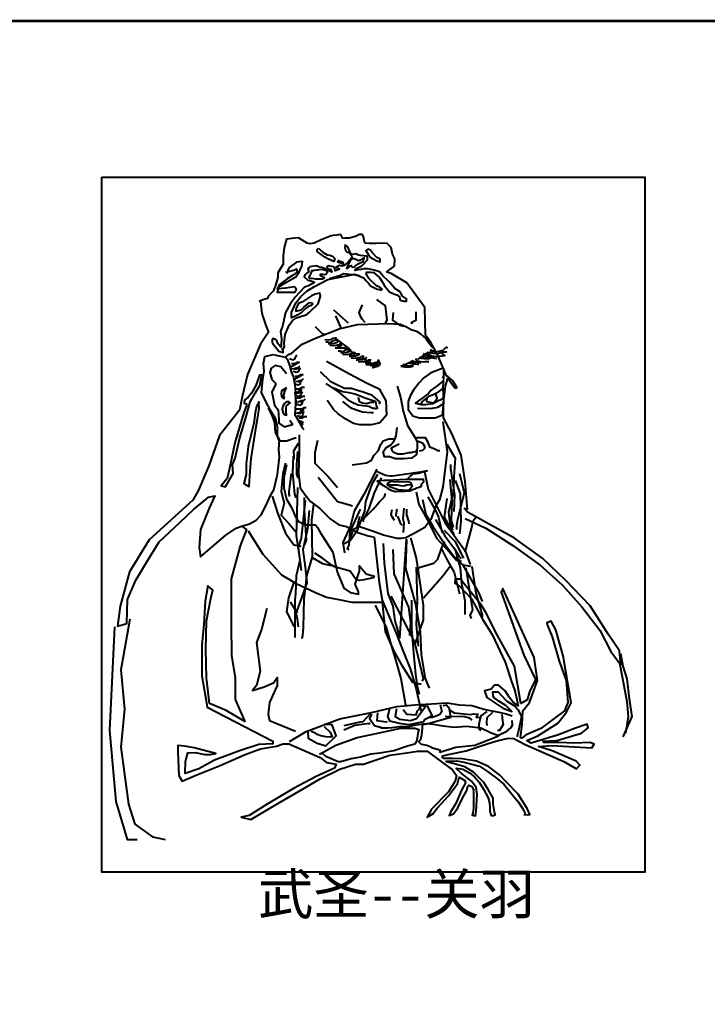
# Model space of a CAD drawing. Header units: millimetres. Extents: x 8114 to 28843, y -5961 to 7687.
# Drawn here: x 20383 to 24613, y 1615 to 7687 of the extents above; entities that cross this region are included whole.
import ezdxf

# ---------------------------------------------------------------- set-up
doc = ezdxf.new("R2010")
doc.units = ezdxf.units.MM
doc.layers.add('PUB_TEXT', color=7, linetype='Continuous', lineweight=0)
doc.layers.add('y', color=3, linetype='Continuous')
doc.layers.add('图层1', color=1, linetype='Continuous')
doc.styles.add('样式 2', font='SimSun.ttf')

msp = doc.modelspace()

# ---------------------------------------------------------------- linework, layer by layer
at = {"color": 3}
msp.add_lwpolyline([(20888.8, 6717.9), (24228.2, 6717.9), (24228.2, 2440), (20888.8, 2440)], close=True, dxfattribs=at)
at = {"layer": 'PUB_TEXT', "const_width": 16.1}
msp.add_lwpolyline([(28835, -5952.5), (8121.7, -5952.5), (8121.7, 7678.8), (28835, 7678.8)], close=True, dxfattribs=at)
at = {"layer": '图层1', "color": 3}
for p, q in [((22025.2, 6337.1), (22008.9, 6285.3)), ((22058, 6339.8), (22025.2, 6337.1)), ((22098.9, 6345.3), (22058, 6339.8)), ((22150.7, 6312.6), (22098.9, 6345.3)), ((22238, 6331.6), (22194.3, 6312.6)), ((22257.1, 6339.8), (22238, 6331.6)), ((22298, 6356.2), (22257.1, 6339.8)), ((22311.6, 6358.9), (22298, 6356.2)), ((22333.5, 6361.6), (22311.6, 6358.9)), ((22358, 6364.3), (22333.5, 6361.6)), ((22371.6, 6339.8), (22358, 6364.3)), ((22382.6, 6342.5), (22371.6, 6339.8)), ((22409.8, 6342.5), (22382.6, 6342.5)), ((22448, 6353.4), (22409.8, 6342.5)), ((22472.6, 6364.3), (22448, 6353.4)), ((22491.7, 6364.3), (22472.6, 6364.3)), ((22497.1, 6350.7), (22491.7, 6364.3)), ((22505.3, 6312.6), (22497.1, 6350.7)), ((22008.9, 6285.3), (22003.4, 6233.5)), ((22169.8, 6307.1), (22150.7, 6312.6)), ((22194.3, 6312.6), (22169.8, 6307.1)), ((22532.6, 6309.8), (22505.3, 6312.6)), ((22576.2, 6309.8), (22532.6, 6309.8)), ((22606.2, 6312.6), (22576.2, 6309.8)), ((22644.4, 6309.8), (22606.2, 6312.6)), ((22669, 6285.3), (22644.4, 6309.8)), ((22677.1, 6244.4), (22669, 6285.3)), ((22003.4, 6233.5), (22003.4, 6181.8)), ((22690.8, 6214.5), (22677.1, 6244.4)), ((22688, 6170.9), (22690.8, 6214.5)), ((22003.4, 6181.8), (21970.7, 6130)), ((22639, 6132.7), (22660.8, 6149.1)), ((22660.8, 6149.1), (22688, 6170.9)), ((21962.5, 6072.8), (21954.3, 6045.5)), ((21970.7, 6100), (21962.5, 6072.8)), ((21970.7, 6130), (21970.7, 6100)), ((22669, 6124.5), (22639, 6132.7)), ((22764.1, 6067.9), (22669, 6124.5)), ((21943.4, 6018.3), (21929.8, 6004.6)), ((21948.9, 6031.9), (21943.4, 6018.3)), ((21954.3, 6045.5), (21948.9, 6031.9)), ((22875.4, 5916), (22764.1, 6067.9)), ((21877.9, 5963.8), (21856.1, 5952.9)), ((21907.9, 5972), (21877.9, 5963.8)), ((21910.7, 5982.9), (21907.9, 5972)), ((21929.8, 6004.6), (21910.7, 5982.9)), ((22879.1, 5745.5), (22875.4, 5916)), ((22912.5, 5701), (22879.1, 5745.5)), ((22953.3, 5626.9), (22912.5, 5701)), ((21882.3, 5571.4), (21890.9, 5614.1)), ((21890.9, 5614.1), (21942.2, 5627)), ((21942.2, 5627), (22015, 5609.9)), ((22015, 5609.9), (22027.9, 5597)), ((22027.9, 5597), (22045, 5554.3)), ((23008.9, 5495.9), (22953.3, 5626.9)), ((21886.6, 5524.3), (21882.3, 5571.4)), ((22045, 5554.3), (22053.5, 5520)), ((21869.4, 5391.7), (21878, 5473)), ((21878, 5473), (21886.6, 5524.3)), ((22053.5, 5520), (22066.4, 5485.8)), ((22066.4, 5485.8), (22075, 5438.8)), ((23001.6, 5431.1), (23016.1, 5481.5)), ((23019.7, 5488.7), (23008.9, 5495.9)), ((23016.1, 5481.5), (23059.4, 5420.2)), ((23044.9, 5467.1), (23019.7, 5488.7)), ((23073.8, 5420.2), (23044.9, 5467.1)), ((22075, 5438.8), (22079.2, 5391.7)), ((22990.8, 5330.1), (23001.6, 5431.1)), ((23059.4, 5420.2), (23073.8, 5420.2)), ((21895.1, 5340.4), (21869.4, 5391.7)), ((22077.3, 5361.4), (22085.9, 5314.3)), ((22077.4, 5383.3), (22081.7, 5336.3)), ((22079.2, 5391.7), (22079.2, 5323.3)), ((21929.4, 5276.2), (21895.1, 5340.4)), ((22079.2, 5323.3), (22075, 5254.9)), ((22990.8, 5236.4), (22990.8, 5330.1)), ((21959.4, 5229.2), (21929.4, 5276.2)), ((21967.9, 5182.1), (21959.4, 5229.2)), ((22075, 5254.9), (22122, 5173.6)), ((23041.3, 5139.1), (22990.8, 5236.4)), ((21967.9, 5122.3), (21967.9, 5182.1)), ((22122, 5173.6), (22130.6, 5165)), ((21980.8, 5092.3), (21967.9, 5122.3)), ((22083.5, 5113.7), (22023.6, 5092.3)), ((23098.7, 5007.2), (23041.3, 5139.1)), ((22023.6, 5092.3), (21980.8, 5092.3)), ((23123.6, 4843.7), (23098.7, 5007.2)), ((23137.8, 4673.1), (23123.6, 4843.7)), ((23137.8, 4655.3), (23116.5, 4680.2)), ((23116.5, 4680.2), (23137.8, 4673.1)), ((23123.9, 4616.2), (23250.2, 4557.8)), ((23248.1, 4594.9), (23137.8, 4655.3)), ((23426, 4495.4), (23248.1, 4594.9)), ((23250.2, 4557.8), (23416.4, 4450.1)), ((21787.8, 4540.7), (21878.1, 4396.4)), ((23600.3, 4371), (23426, 4495.4)), ((23416.4, 4450.1), (23585.8, 4330.2)), ((21878.1, 4396.4), (21992.4, 4270.2)), ((23585.8, 4330.2), (23721.3, 4207.1)), ((23742.6, 4235.9), (23600.3, 4371)), ((21992.4, 4270.2), (22082.7, 4216)), ((22082.7, 4216), (22203.1, 4161.9)), ((23721.3, 4207.1), (23842.2, 4072.4)), ((23892, 4079.5), (23742.6, 4235.9)), ((22203.1, 4161.9), (22269.3, 4131.9)), ((22269.3, 4131.9), (22335.5, 4119.8)), ((22335.5, 4119.8), (22425.8, 4101.8)), ((22425.8, 4101.8), (22617.5, 4101.8)), ((22570.2, 4083.8), (22636.4, 3945.5)), ((23842.2, 4072.4), (23952.5, 3930.2)), ((24002.3, 3905.4), (23892, 4079.5)), ((22636.4, 3945.5), (22666.5, 3843.2)), ((23952.5, 3930.2), (24020.1, 3798.7)), ((24073.5, 3802.3), (24002.3, 3905.4)), ((22666.5, 3843.2), (22696.6, 3741)), ((24020.1, 3798.7), (24080.6, 3717)), ((24080.6, 3717), (24073.5, 3802.3)), ((22696.6, 3741), (22726.7, 3632.8)), ((22726.7, 3632.8), (22756.8, 3470.5))]:
    msp.add_line(p, q, dxfattribs=at)
for points in [[(21959, 5715.7), (21941.9, 5724.3), (21935, 5717.4), (21935, 5700.3), (21938.4, 5695.1), (21962.4, 5664.3), (21976.2, 5647.2), (22003.6, 5638.6), (22003.6, 5650.6), (21998.5, 5660.9), (22007, 5666), (22012.2, 5674.6), (22010.5, 5696.9), (22015.6, 5750), (22039.6, 5806.5), (22061.9, 5835.7), (22085.9, 5851.1), (22149.4, 5873.4), (22166.6, 5887.1), (22218, 5938.5), (22233.5, 5984.7), (22228.3, 6003.6), (22200.9, 5998.5), (22178.6, 5986.5), (22122, 5950.5), (22098, 5940.2), (22087.7, 5921.3), (22080.8, 5902.5), (22082.5, 5892.2), (22113.4, 5900.8), (22130.5, 5917.9), (22166.6, 5947), (22182, 5943.6), (22183.7, 5935.1), (22173.4, 5928.2), (22156.3, 5919.6), (22139.1, 5907.6), (22120.3, 5888.8), (22094.5, 5869.9), (22068.8, 5857.9), (22055.1, 5852.8), (22055.1, 5885.4), (22080.8, 5945.3), (22111.7, 5983), (22151.1, 6019), (22197.4, 6044.7), (22278.1, 6087.6), (22396.4, 6109.8), (22442.7, 6121.8), (22478.8, 6106.4), (22502.8, 6096.1), (22509.6, 6084.1), (22528.5, 6065.3), (22540.5, 6048.2), (22581.7, 6027.6), (22598.8, 6025.9), (22607.4, 6022.5), (22612.6, 6029.3), (22600.6, 6039.6), (22578.3, 6048.2), (22530.2, 6094.4), (22514.8, 6118.4), (22518.2, 6133.8), (22542.2, 6132.1), (22559.4, 6130.4), (22571.4, 6120.1), (22581.7, 6113.3), (22595.4, 6099.6), (22610.9, 6077.3), (22628, 6049.9), (22657.2, 6012.2), (22688, 5996.7), (22703.5, 5993.3), (22718.9, 5981.3), (22720.6, 5965.9), (22725.8, 5960.8), (22746.4, 5953.9), (22754.9, 5953.9), (22763.5, 5955.6), (22761.8, 5969.3), (22737.8, 5984.7), (22724.1, 6012.2), (22691.5, 6032.7), (22655.5, 6073.9), (22617.7, 6109.8), (22597.1, 6135.6), (22564.5, 6145.8), (22535.4, 6151), (22523.4, 6154.4), (22499.4, 6154.4), (22482.2, 6149.3), (22463.3, 6147.5), (22446.2, 6144.1), (22449.6, 6154.4), (22487.3, 6171.5), (22495.9, 6180.1), (22521.7, 6209.2), (22523.4, 6228.1), (22514.8, 6231.5), (22501.1, 6233.2), (22478.8, 6234.9), (22466.8, 6236.7), (22451.3, 6245.2), (22427.3, 6241.8), (22422.2, 6241.8), (22405, 6277.8), (22396.4, 6293.2), (22384.4, 6301.8), (22382.7, 6288.1), (22382.7, 6284.6), (22387.9, 6269.2), (22396.4, 6258.9), (22408.4, 6253.8), (22423.9, 6234.9), (22425.6, 6228.1), (22420.4, 6214.4), (22403.3, 6193.8), (22379.3, 6173.3), (22367.3, 6169.8), (22350.1, 6173.3), (22329.5, 6163), (22343.3, 6156.1), (22350.1, 6151), (22324.4, 6140.7), (22321, 6156.1), (22312.4, 6166.4), (22283.2, 6171.5), (22272.9, 6166.4), (22276.4, 6152.7), (22295.2, 6151), (22303.8, 6133.8), (22283.2, 6144.1), (22267.8, 6145.8), (22262.6, 6152.7), (22242, 6161.3), (22221.5, 6166.4), (22206, 6171.5), (22168.3, 6166.4), (22161.4, 6159.5), (22154.6, 6149.3), (22161.4, 6137.3), (22137.4, 6116.7), (22132.3, 6104.7), (22154.6, 6084.1), (22173.4, 6079), (22192.3, 6073.9), (22197.4, 6068.7), (22178.6, 6060.2), (22159.7, 6049.9), (22144.3, 6044.7), (22132.3, 6037.9), (22103.1, 6005.3), (22079.1, 5981.3), (22048.2, 5940.2), (22019, 5885.4), (22000.2, 5799.7), (21988.2, 5768.8), (21993.3, 5722.6), (21991.6, 5688.3), (21991.6, 5676.3), (21989.9, 5671.1), (21977.9, 5684.9), (21971, 5693.4), (21965.9, 5705.4)], [(22221.5, 6281.2), (22235.2, 6265.8), (22250.6, 6253.8), (22274.6, 6240.1), (22291.8, 6238.4), (22307.2, 6231.5), (22321, 6217.8), (22315.8, 6199), (22283.2, 6212.7), (22259.2, 6224.7), (22212.9, 6260.7), (22212.9, 6272.6), (22219.7, 6279.5)], [(22540.5, 6269.2), (22525.1, 6274.4), (22513.1, 6265.8), (22528.5, 6240.1), (22542.2, 6223), (22580, 6202.4), (22600.6, 6197.2), (22600.6, 6209.2), (22598.8, 6216.1), (22580, 6223), (22550.8, 6253.8), (22545.7, 6262.4)], [(22434.2, 6221.2), (22429, 6214.4), (22420.4, 6207.5), (22411.9, 6195.5), (22398.1, 6166.4), (22393, 6157.8), (22401.6, 6157.8), (22418.7, 6171.5), (22422.2, 6173.3), (22429, 6166.4), (22430.7, 6163), (22442.7, 6166.4), (22447.9, 6171.5), (22465, 6183.5), (22485.6, 6193.8), (22495.9, 6197.2), (22501.1, 6223), (22477.1, 6207.5), (22466.8, 6202.4), (22459.9, 6207.5), (22451.3, 6211), (22439.3, 6214.4), (22432.5, 6214.4)], [(22214.6, 6145.8), (22194, 6142.4), (22188.9, 6140.7), (22180.3, 6142.4), (22171.7, 6121.8), (22168.3, 6113.3), (22161.4, 6101.3), (22168.3, 6094.4), (22180.3, 6096.1), (22202.6, 6092.7), (22224.9, 6092.7), (22245.5, 6092.7), (22257.5, 6097.9), (22233.5, 6109.8), (22233.5, 6120.1), (22250.6, 6120.1), (22264.3, 6118.4), (22276.4, 6132.1), (22269.5, 6140.7), (22248.9, 6147.5), (22233.5, 6149.3)], [(21855.4, 5493.9), (21836.2, 5436.3), (21809.8, 5388.3), (21788.2, 5364.3), (21766.5, 5345.1), (21764.1, 5326), (21778.5, 5323.6), (21778.5, 5311.6), (21761.7, 5268.4), (21706.5, 5083.6), (21675.3, 4934.8), (21658.4, 4862.8), (21622.4, 4817.2), (21648.8, 4812.4), (21696.9, 4894), (21692.1, 4946.8), (21708.9, 4987.6), (21737.7, 5112.4), (21776.1, 5244.4), (21800.2, 5335.5), (21831.4, 5388.3), (21860.2, 5436.3), (21869.8, 5489.1), (21874.6, 5498.7), (21860.2, 5498.7)], [(21855.4, 5333.2), (21838.6, 5306.8), (21832, 5266.4), (21824.2, 5203.6), (21788.2, 5059.6), (21776.1, 4954), (21776.1, 4886.8), (21761.7, 4831.6), (21795.4, 4814.8), (21797.8, 4879.6), (21807.4, 4985.2), (21831.4, 5141.2), (21850.6, 5254), (21857, 5292.4), (21853, 5335.5)], [(22861.5, 3352.5), (22856.3, 3302.5), (22853.6, 3273.5), (22845.7, 3252.5), (22837.8, 3242), (22853.6, 3228.8), (22887.9, 3220.9), (22909, 3213), (22922.1, 3205.1), (22966.9, 3192), (22966.9, 3178.8), (23032.7, 3199.9), (23067, 3210.4), (23182.9, 3220.9), (23304, 3268.3), (23327.8, 3278.8), (23280.3, 3297.2), (23219.8, 3326.2), (23132.8, 3336.7), (23056.5, 3331.4), (22988, 3339.3), (22927.4, 3349.8), (22890.5, 3352.5), (22880, 3349.8)], [(22226.8, 3165.7), (22326.8, 3220.9), (22458.5, 3268.3), (22548.1, 3286.7), (22727.2, 3326.2), (22803.6, 3326.2), (22814.1, 3326.2), (22837.8, 3318.3), (22832.6, 3292), (22827.3, 3265.6), (22824.7, 3244.6), (22814.1, 3228.8), (22769.4, 3215.6), (22685.1, 3186.7), (22598.1, 3173.5), (22542.8, 3165.7), (22479.6, 3147.2), (22421.7, 3136.7), (22358.5, 3118.3), (22342.7, 3118.3), (22266.3, 3152.5), (22245.2, 3170.9)]]:
    msp.add_lwpolyline(points, close=True, dxfattribs=at)
for points in [[(22020.6, 6133.5), (22070, 6145.9), (22086.5, 6154.1), (22090.6, 6133.5), (22061.8, 6112.9), (22028.8, 6092.4), (21979.4, 6055.3), (21975.3, 6043), (21975.3, 6034.7), (21967, 6010), (22000, 6010), (22045.3, 6010), (22078.3, 6010), (22086.5, 6026.5), (22074.2, 6043), (22020.6, 6034.7), (21967, 6030.6), (21975.3, 6043), (22024.7, 6071.8), (22053.6, 6088.2), (22082.4, 6104.7), (22103, 6133.5), (22119.5, 6170.6), (22123.6, 6199.4), (22086.5, 6195.3), (22070, 6182.9), (22041.2, 6162.3), (22024.7, 6125.3)], [(22346.7, 6205.8), (22338.1, 6197.2), (22358.7, 6190.4), (22377.6, 6180.1), (22372.4, 6192.1), (22348.4, 6200.7), (22339.8, 6204.1)], [(22288.4, 6093.9), (22355.5, 6114.8), (22375.1, 6124.6), (22446.3, 6117.6), (22465.9, 6114.8), (22477.1, 6109.2)], [(21864.8, 5951.6), (21873, 5878.3), (21897.5, 5804.9), (21913.8, 5764.2), (21864.8, 5690.8), (21783.3, 5503.4), (21750.6, 5364.9), (21734.3, 5283.4), (21612, 5128.6), (21546.7, 4941.1), (21481.5, 4786.3), (21448.8, 4729.3), (21179.7, 4484.8), (21057.3, 4289.2), (21000.2, 4077.3), (20983.9, 3955.1), (21041, 3971.4), (21046.2, 4118.3), (21096.9, 4236.6), (21164.5, 4350.6), (21240.6, 4473.1), (21367.5, 4591.3), (21452, 4671.6), (21507, 4718.1), (21545.1, 4747.6), (21583.1, 4756.1), (21549.3, 4680), (21494.3, 4549.1), (21485.9, 4439.3), (21494.3, 4380.2), (21566.2, 4443.5), (21650.8, 4515.3), (21714.2, 4557.6), (21748, 4570.2), (21777.6, 4549.1), (21739.5, 4447.7), (21684.6, 4245), (21684.6, 3966.2), (21686.8, 3773.4), (21708.2, 3636.3), (21708.2, 3503.6), (21768.2, 3366.5), (21652.5, 3435), (21549.6, 3477.9), (21532.4, 3636.3), (21528.1, 3807.7), (21532.4, 3987.6), (21558.2, 4124.6), (21571, 4176), (21541, 4201.7), (21523.9, 4107.5), (21515.3, 3966.1), (21502.4, 3837.6), (21502.4, 3649.2), (21528.1, 3507.8), (21536.7, 3456.4), (21939.7, 3246.6), (21939.7, 3229.4), (21854.1, 3226.1), (21735.3, 3187.7), (21581.7, 3128.4), (21483.9, 3076.1), (21400.1, 3048.2), (21400.1, 3051.7), (21403.5, 3121.5), (21417.5, 3173.8), (21462.9, 3177.3), (21522.3, 3163.3), (21557.2, 3163.3), (21588.6, 3170.3), (21455.9, 3205.2), (21396.6, 3215.7), (21354.7, 3219.1), (21354.7, 3180.8), (21361.6, 3034.2), (21382.6, 2999.3), (21462.9, 3034.2), (21616.6, 3097), (21770.3, 3163.3), (21864.6, 3198.2), (21962.3, 3215.7), (22004.3, 3229.6), (22039.2, 3229.6), (22231.3, 3145.9), (22269.7, 3114.5), (22329.1, 3104), (22318.6, 3079.6), (22207, 3029.4), (22066.4, 2954.1), (21905.6, 2858.7), (21795.1, 2788.5), (21744.9, 2778.4), (21805.2, 2763.4), (21970.9, 2863.7), (22101.5, 2939), (22232.2, 3014.3), (22352.7, 3074.5), (22448.2, 3104.6), (22498.4, 3104.6), (22659.2, 3159.8), (22764.7, 3174.9), (22830, 3184.9), (22890.2, 3184.9), (22970.6, 3124.7), (23046, 3069.5), (23071.1, 3034.4), (23061, 2999.2), (23020.9, 2934), (22915.4, 2828.6), (22890.2, 2778.4), (22925.4, 2798.5), (22950.5, 2833.6), (23020.9, 2908.9), (23076.1, 2984.2), (23086.2, 3024.3), (23121.3, 3004.3), (23126.3, 2989.2), (23101.2, 2944), (23066.1, 2863.7), (23035.9, 2813.6), (23025.9, 2788.5), (23051, 2798.5), (23079.2, 2836.7), (23108.5, 2900.6), (23134.5, 2941.7), (23139.9, 2968.8), (23146.4, 2976.4), (23164.8, 2967.7), (23169.2, 2959.1), (23174.6, 2948.2), (23174.6, 2940.7), (23175.7, 2836.7), (23170.3, 2804.2), (23165.9, 2790.1), (23186.5, 2785.8), (23190.8, 2813.9), (23196.3, 2920.1), (23190.8, 2961.2), (23162.7, 3000.2), (23099.8, 3050), (23068.3, 3078.2), (23070.5, 3079.3), (23109.5, 3075), (23149.7, 3051.1), (23180, 3027.3), (23209.3, 2994.8), (23235.3, 2951.5), (23265.7, 2898.4), (23273.2, 2865.9), (23274.3, 2838.9), (23275.4, 2818.3), (23278.7, 2802), (23284.1, 2789), (23298.2, 2789), (23309, 2792.3), (23303.6, 2810.7), (23296, 2861.6), (23294.9, 2896.3), (23264.6, 2949.3), (23237.5, 2991.6), (23195.2, 3036), (23175.7, 3055.5), (23120.4, 3089), (23078.1, 3100.9), (23042.3, 3110.7), (23008.7, 3118.3), (23006.6, 3123.7), (23070.5, 3124.8), (23117.1, 3117.2), (23212.5, 3093.4), (23260.2, 3059.8), (23314.4, 3019.7), (23362.1, 2980.7), (23413.1, 2919), (23452.1, 2870.3), (23473.2, 2836.1), (23485.3, 2817.5), (23490.7, 2805.4), (23488.5, 2793.3), (23520.4, 2795.5), (23505, 2831.7), (23449, 2920.7), (23374.2, 2997.6), (23335.7, 3039.3), (23267.6, 3090.9), (23193.9, 3123.9), (23106, 3137), (23044.4, 3140.3), (23013.6, 3140.3), (22991.6, 3140.3), (22982.8, 3146.9), (22986.1, 3156.8), (23018, 3163.4), (23129.1, 3186.5), (23264, 3231.8), (23327.2, 3249.8), (23390.4, 3264.9), (23423.5, 3261.9), (23492.7, 3225.8), (23730.3, 3120.6), (23808.6, 3075.5), (23829.6, 3099.6), (23805.6, 3123.6), (23658.1, 3186.7), (23573.9, 3213.8), (23655.1, 3219.8), (23901.8, 3204.8), (23916.9, 3228.8), (23892.8, 3237.8), (23796.5, 3234.8), (23700.3, 3237.8), (23607, 3237.8), (23601, 3246.8), (23688.2, 3249.8), (23838.7, 3294.9), (23880.8, 3328), (23874.8, 3352), (23796.5, 3325), (23745.4, 3303.9), (23691.2, 3282.9), (23643.1, 3267.9), (23588.9, 3252.8), (23528.8, 3234.8), (23503.2, 3250.1), (23571.2, 3278.4), (23692.9, 3357.6), (23746.7, 3425.5), (23775, 3482.1), (23726.9, 3770.6), (23681.6, 3931.8), (23653.3, 3985.6), (23625, 3974.3), (23630.6, 3957.3), (23658.9, 3889.4), (23701.4, 3739.5), (23743.9, 3620.7), (23755.2, 3484.9), (23735.4, 3434), (23670.3, 3385.9), (23588.1, 3323.7), (23494.7, 3284.1), (23472.1, 3264.3), (23463.6, 3267.1), (23474.9, 3349.1), (23477.7, 3434), (23520.2, 3484.9), (23568.3, 3620.7), (23548.5, 3762.1), (23355.1, 4185.7), (23344.3, 4164.3), (23483.8, 3775), (23555.2, 3625), (23519.5, 3550), (23505.2, 3500.1), (23465.9, 3478.6), (23426.6, 3707.2), (23322.9, 3896.4), (23251.4, 4039.3), (23222.8, 4085.7), (23116, 4216.2), (23095.3, 4242.7), (23062.8, 4242.7), (23059.9, 4219.1), (23092.3, 4195.5), (23163.2, 4121.8), (23231.1, 3997.9), (23290.2, 3903.5), (23369.9, 3732.4), (23408.3, 3614.4), (23426, 3561.3), (23434.9, 3531.8), (23443.7, 3493.5), (23446.7, 3472.8), (23449.6, 3464), (23417.1, 3487.6), (23393.5, 3517.1), (23369.9, 3555.4), (23328.6, 3590.8), (23304.9, 3590.8), (23284.3, 3567.2), (23242.9, 3555.4), (23257.7, 3514.1), (23355.1, 3449.2), (23411.2, 3428.6), (23372.8, 3466.9), (23331.5, 3493.5), (23299, 3514.1), (23296.1, 3525.9), (23293.1, 3549.5), (23325.6, 3549.5), (23343.3, 3531.8), (23378.8, 3493.5), (23431.9, 3461), (23443.7, 3446.3), (23446.7, 3440.4), (23470.3, 3399.1), (23449.6, 3301.7), (23446.7, 3295.8), (23443.7, 3278.1), (23443.7, 3272.2)], [(22577.1, 5965.1), (22630.5, 5925.1), (22640.6, 5838.3), (22630.5, 5818.3)], [(22313.2, 5901.7), (22403.4, 5821.6)], [(22490.2, 5931.7), (22470.2, 5885), (22476.9, 5861.7), (22486.9, 5845), (22506.9, 5825)], [(22326.6, 5865), (22360, 5784.9)], [(22680.6, 5885), (22677.3, 5838.3), (22717.4, 5808.3), (22744.1, 5801.6)], [(22820.9, 5888.4), (22820.9, 5835), (22790.9, 5821.6), (22800.9, 5821.6)], [(22020.4, 5611), (22041.3, 5628), (22055.2, 5632.6), (22071.4, 5646.5), (22119.9, 5690.4), (22203.3, 5727.4), (22349.1, 5785.2), (22460.1, 5810.6), (22652.2, 5817.5), (22726.3, 5812.9), (22763.3, 5796.7), (22791.1, 5780.5), (22823.5, 5769), (22846.6, 5755.1), (22865.1, 5738.9), (22881.3, 5725.1), (22899.8, 5697.3), (22920.7, 5674.2), (22929.9, 5667.3)], [(22199.6, 5798.3), (22243.1, 5754.9), (22256.4, 5751.6)], [(22260.3, 5715.8), (22299.2, 5718.4), (22312.2, 5726.2), (22327.8, 5728.8), (22327.8, 5726.2)], [(22265.5, 5704.6), (22277.6, 5703.7), (22291.5, 5701.1), (22302.8, 5704.6), (22313.2, 5713.3), (22326.2, 5715.9), (22337.5, 5716.7)], [(22280.2, 5694.2), (22298.4, 5693.3), (22318.4, 5695.9), (22336.6, 5702), (22340.9, 5708.1), (22344.4, 5705.5)], [(22320.4, 5728.2), (22407.4, 5663.1)], [(22291.5, 5684.7), (22321.8, 5682.1), (22349.6, 5688.1), (22354.8, 5694.2), (22361.7, 5694.2), (22371.3, 5694.2)], [(22322.7, 5668.2), (22361.7, 5666.5), (22380, 5666.5), (22388.6, 5656.9), (22403.4, 5661.3), (22417.3, 5655.2)], [(22334.9, 5676), (22354.8, 5675.1), (22363.5, 5682.1), (22367, 5685.5)], [(22342.7, 5649.1), (22354.8, 5648.3), (22368.7, 5645.7), (22380, 5649.1), (22390.4, 5657.8), (22403.4, 5660.4), (22414.7, 5661.3)], [(22357.4, 5638.7), (22375.6, 5637.9), (22395.6, 5640.5), (22413.8, 5646.5), (22418.1, 5652.6), (22421.6, 5650)], [(22379.1, 5669.6), (22411.7, 5650.1), (22437.8, 5634.9), (22466, 5630.5)], [(22833.2, 5595.8), (22891.9, 5637), (22911.4, 5643.6), (22933.2, 5650.1)], [(22908.1, 5657.2), (22937.3, 5641.8), (22963.2, 5646.9), (22987.2, 5652.1), (23006.2, 5671), (23014.8, 5665.8)], [(22042.9, 5600.9), (22064.1, 5593.9), (22078.1, 5600.9), (22080.5, 5612.6), (22087.5, 5624.4)], [(22368.7, 5629.2), (22399, 5626.6), (22426.8, 5632.7), (22432, 5638.7), (22439, 5638.7), (22448.5, 5638.7)], [(22410.3, 5616.2), (22428.5, 5615.3), (22448.5, 5617.9), (22466.7, 5624), (22471.1, 5630.1), (22474.5, 5627.5)], [(22412.1, 5620.5), (22432, 5619.7), (22440.7, 5626.6), (22444.2, 5630.1)], [(22421.6, 5606.7), (22452, 5604.1), (22479.7, 5610.1), (22484.9, 5616.2), (22491.9, 5616.2), (22501.4, 5616.2)], [(22453.7, 5593.7), (22471.9, 5592.8), (22491.9, 5595.4), (22510.1, 5601.5), (22514.4, 5607.5), (22517.9, 5604.9)], [(22465, 5598), (22484.9, 5597.1), (22493.6, 5604.1), (22497.1, 5607.5)], [(22465, 5584.1), (22495.3, 5581.5), (22523.1, 5587.6), (22528.3, 5593.7), (22535.2, 5593.7), (22544.8, 5593.7)], [(22489.9, 5608.8), (22546.4, 5571.9), (22576.8, 5578.4), (22589.9, 5578.4)], [(22540.5, 5558.1), (22560.4, 5559), (22570.8, 5563.3), (22585.6, 5578.1), (22589.9, 5592.8), (22592.5, 5582.4), (22598.6, 5570.3), (22596.8, 5561.6), (22583.8, 5552.1), (22556.1, 5544.3), (22558.7, 5547.7), (22567.3, 5552.1), (22582.1, 5557.3), (22585.6, 5565.1), (22588.2, 5586.7)], [(22726.8, 5554.6), (22805, 5587.1)], [(22789.3, 5588.4), (22799.6, 5578.1), (22810, 5574.7), (22818.6, 5571.3)], [(22794.5, 5590.2), (22810, 5583.3), (22837.5, 5578.1), (22842.7, 5578.1), (22851.3, 5576.4)], [(22818.6, 5602.2), (22823.7, 5586.7), (22866.8, 5581.6), (22877.1, 5583.3), (22887.4, 5583.3), (22899.5, 5583.3)], [(22841, 5609.1), (22854.7, 5603.9), (22870.2, 5602.2), (22890.9, 5600.5), (22904.6, 5602.2), (22906.4, 5597)], [(22853, 5616), (22875.4, 5612.5), (22885.7, 5609.1), (22897.8, 5607.4), (22930.5, 5607.4)], [(22865, 5633.2), (22890.9, 5619.4), (22913.2, 5607.4), (22947.7, 5602.2)], [(22889.1, 5640), (22935.6, 5633.2), (22961.4, 5634.9), (22992.4, 5641.8), (23002.7, 5643.5), (23013.1, 5645.2)], [(22894.3, 5629.7), (22918.4, 5617.7), (22947.7, 5614.2), (22997.6, 5619.4), (22982.1, 5633.2)], [(22023.6, 5507.2), (21989.3, 5550), (21955.1, 5558.5), (21929.4, 5541.4), (21920.8, 5515.8), (21933.7, 5473), (21959.4, 5447.3), (21955.1, 5434.5), (21933.7, 5396), (21950.8, 5314.7), (21972.2, 5284.8), (21976.5, 5229.2), (21976.5, 5203.5), (22010.7, 5182.1), (22062.1, 5195), (22045, 5220.6)], [(22104, 5579.8), (22050, 5549.3)], [(22054.7, 5570.4), (22075.8, 5570.4), (22089.9, 5579.8), (22104, 5579.8)], [(22058, 5539.4), (22073.2, 5537.9), (22089.8, 5537.9), (22106.5, 5556)], [(22065.7, 5523.8), (22086.8, 5516.7), (22100.9, 5523.8), (22103.2, 5535.5), (22110.2, 5547.2)], [(22071.7, 5539.4), (22083.8, 5543.9), (22092.9, 5543.9), (22095.9, 5545.4)], [(22269.9, 5585.7), (22412.7, 5506.5), (22515.7, 5451.1), (22595, 5415.5), (22634.6, 5340.2), (22638.6, 5253.1), (22599, 5205.6), (22547.4, 5193.7), (22476.1, 5193.7), (22436.4, 5201.6), (22388.9, 5229.3), (22341.3, 5261), (22313.6, 5288.7), (22281.8, 5332.3), (22273.9, 5344.2)], [(22508.4, 5575.5), (22528.3, 5574.6), (22537, 5581.5), (22540.5, 5585)], [(22511.8, 5564.2), (22530, 5563.3), (22550, 5565.9), (22568.2, 5572), (22572.6, 5578.1), (22576, 5575.5)], [(22513.6, 5568.5), (22533.5, 5567.7), (22542.2, 5574.6), (22545.7, 5578.1)], [(22727.4, 5554.1), (22753.2, 5550.6), (22772.1, 5548.9), (22792.8, 5552.3), (22799.6, 5554.1)], [(22742.8, 5566.1), (22763.5, 5559.2), (22799.6, 5557.5), (22806.5, 5557.5)], [(22770.4, 5578.1), (22801.4, 5569.5), (22815.1, 5569.5), (22827.2, 5567.8), (22837.5, 5567.8)], [(22987.4, 5542.2), (22912.1, 5514.5), (22868.5, 5482.8), (22840.8, 5451.1), (22805.1, 5407.5), (22785.3, 5371.9), (22773.4, 5336.3), (22773.4, 5288.7), (22801.1, 5249.1), (22840.8, 5237.3), (22876.5, 5237.3), (22939.9, 5237.3), (22979.5, 5253.1), (22987.4, 5257.1)], [(22989.2, 5539.6), (22989.2, 5487.8), (22986.6, 5420.4), (22989.2, 5332.3), (22981.4, 5252)], [(22126.7, 5502.7), (22072.7, 5472.2)], [(22074.3, 5446.1), (22095.4, 5439.1), (22109.5, 5446.1), (22111.8, 5457.8), (22118.9, 5469.6)], [(22077.4, 5493.3), (22098.5, 5493.3), (22112.6, 5502.7), (22126.7, 5502.7)], [(22080.7, 5462.2), (22095.9, 5460.7), (22112.5, 5460.7), (22129.2, 5478.9)], [(22094.4, 5462.2), (22106.5, 5466.8), (22115.6, 5466.8), (22118.6, 5468.3)], [(22230.3, 5522.4), (22293.7, 5463), (22329.4, 5443.2), (22380.9, 5419.4), (22424.5, 5419.4), (22460.2, 5407.5), (22495.9, 5395.7), (22543.5, 5379.8), (22567.3, 5360), (22599, 5332.3), (22595, 5320.4)], [(22986.6, 5480), (22989.2, 5490.4)], [(22025.2, 5421.4), (21993.1, 5401.8), (21991.3, 5384), (21993.1, 5369.8), (22002, 5359.1), (22007.4, 5353.7), (22012.7, 5362.6), (22007.4, 5369.8), (22007.4, 5376.9), (22012.7, 5391.1), (22012.7, 5398.2), (22018.1, 5408.9), (22021.6, 5416.1)], [(22070.4, 5391.5), (22085.5, 5390), (22102.2, 5390), (22118.8, 5408.2)], [(22086, 5415.6), (22107.1, 5415.6), (22121.2, 5425), (22135.3, 5425)], [(22096.8, 5406.8), (22109, 5411.3), (22118, 5411.3), (22121.1, 5412.8)], [(22266, 5447.1), (22349.2, 5391.7), (22400.8, 5348.1), (22436.4, 5328.3), (22464.2, 5316.5), (22495.9, 5312.5), (22531.6, 5308.5), (22555.4, 5296.7), (22567.3, 5296.7), (22579.1, 5292.7)], [(22309.6, 5423.4), (22369.1, 5399.6), (22408.7, 5391.7), (22444.4, 5383.8), (22468.2, 5375.9), (22507.8, 5360), (22563.3, 5340.2), (22571.2, 5336.3), (22575.2, 5312.5), (22583.1, 5292.7)], [(22706, 5431.3), (22725.8, 5364), (22741.7, 5276.9), (22769.4, 5189.7), (22813, 5118.4), (22828.9, 5086.8), (22828.9, 5055.1), (22824.9, 5011.5), (22793.2, 4987.8), (22745.6, 4983.8), (22694.1, 4983.8), (22658.4, 4995.7), (22626.7, 4995.7), (22618.8, 5027.4), (22634.6, 5051.1), (22666.4, 5070.9), (22686.2, 5094.7), (22698.1, 5126.4), (22706, 5177.8)], [(22984, 5459.3), (22950.3, 5433.3), (22914, 5407.4), (22898.4, 5386.7), (22872.5, 5368.6), (22831, 5337.5), (22831, 5332.3), (22818, 5327.1), (22851.7, 5319.3), (22880.3, 5319.3), (22924.4, 5324.5), (22950.3, 5340.1), (22981.4, 5353), (22991.8, 5363.4), (22989.2, 5368.6)], [(22989.2, 5420.4), (22947.7, 5389.3), (22921.8, 5376.3), (22898.4, 5368.6), (22877.7, 5350.4), (22859.5, 5337.5), (22849.1, 5319.3), (22849.1, 5319.3)], [(22078, 5375.9), (22099.1, 5368.9), (22113.2, 5375.9), (22115.5, 5387.6), (22122.6, 5399.3)], [(22084, 5391.5), (22096.1, 5396), (22105.2, 5396), (22108.2, 5397.6)], [(22085.2, 5321.7), (22106.3, 5314.6), (22120.4, 5321.7), (22122.7, 5333.4), (22129.8, 5345.1)], [(22088.5, 5360.2), (22109.6, 5360.2), (22123.7, 5369.6), (22137.8, 5369.6)], [(22091.6, 5337.8), (22106.8, 5336.3), (22123.4, 5336.3), (22140.1, 5354.4)], [(22105.3, 5337.8), (22117.4, 5342.3), (22126.5, 5342.3), (22129.5, 5343.8)], [(22464.2, 5364), (22472.1, 5336.3), (22491.9, 5328.3), (22515.7, 5324.4), (22543.5, 5332.3), (22563.3, 5332.3)], [(22888, 5358.2), (22885.4, 5337.5), (22929.5, 5329.7), (22939.9, 5340.1), (22950.3, 5358.2), (22942.5, 5381.5)], [(21748, 4570.2), (21796.8, 4584.2), (21836.9, 4607.1), (21868.5, 4638.7), (21888.5, 4678.8), (21908.6, 4721.7), (21928.7, 4761.9), (21945.9, 4793.4), (21968.8, 4887.9), (21980.3, 4993.9), (21977.4, 5042.6), (21980.3, 5102.8), (21957.4, 5145.8), (21951.6, 5205.9), (21937.3, 5246), (21913.2, 5296.5)], [(22011, 5325.2), (22002, 5307.4), (21996.7, 5287.8), (22003.8, 5268.2), (22012.7, 5257.6), (22023.4, 5252.2), (22023.4, 5257.6), (22021.6, 5268.2), (22021.6, 5298.5), (22025.2, 5311), (22034.1, 5318.1), (22046.6, 5328.8), (22037.7, 5334.1), (22023.4, 5334.1), (22012.7, 5327)], [(22077.2, 5291.2), (22118, 5291.2), (22132.1, 5300.6), (22146.2, 5300.6)], [(22081.3, 5267.1), (22096.4, 5265.5), (22113.1, 5265.5), (22129.7, 5283.7)], [(22107.7, 5282.3), (22119.9, 5286.9), (22128.9, 5286.9), (22132, 5288.4)], [(22369.1, 5336.3), (22416.6, 5300.6), (22448.3, 5288.7), (22491.9, 5272.9), (22543.5, 5268.9), (22559.3, 5268.9)], [(22831, 5296), (22882.9, 5293.4), (22921.8, 5296), (22955.5, 5301.2), (22981.4, 5319.3), (22989.2, 5327.1), (22997, 5327.1)], [(22088.9, 5251.4), (22110, 5244.4), (22124.1, 5251.4), (22126.4, 5263.2), (22133.5, 5274.9)], [(22094.9, 5267.1), (22107, 5271.6), (22116.1, 5271.6), (22119.1, 5273.1)], [(22099.4, 5235.7), (22120.5, 5235.7), (22134.6, 5245.1), (22148.7, 5245.1)], [(22093.4, 5222), (22114.4, 5215.7), (22129.1, 5208.4)], [(22108.1, 5209.5), (22121.7, 5197.9), (22127, 5195.8)], [(22985.8, 5211.8), (23012.3, 5027), (22985.8, 4810.5), (22964.7, 4731.2), (22943.5, 4694.3), (22911.8, 4609.8), (22874.8, 4562.3), (22800.8, 4520), (22758.5, 4498.9), (22732.1, 4493.6), (22705.6, 4493.6), (22621.1, 4514.7), (22547.1, 4541.1), (22467.8, 4567.5)], [(22103, 5132.6), (22103, 5027), (22097.7, 4895), (22108.3, 4805.2), (22140, 4762.9), (22171.7, 4720.7), (22229.9, 4678.4), (22293.3, 4615.1), (22346.2, 4578.1), (22393.8, 4567.5), (22462.5, 4530.6), (22525.9, 4509.4), (22557.6, 4504.2)], [(22428.5, 4948.2), (22515.7, 4960), (22547.4, 4975.9), (22563.3, 5007.6), (22591, 5035.3), (22602.9, 5070.9), (22618.8, 5094.7), (22654.5, 5106.6), (22694.1, 5106.6)], [(22824.9, 5114.5), (22876.5, 5114.5), (22892.3, 5090.7), (22904.2, 5059), (22932, 5047.2), (22955.7, 5035.3), (22967.6, 5035.3)], [(22095.3, 5079.4), (22066.7, 5031.9), (22069.9, 5000.2), (22069.9, 4981.2)], [(22214.7, 5097), (22198.6, 5022), (22198.6, 4957.6), (22279.1, 4877.2), (22338.1, 4807.5)], [(22718, 5074.4), (22668, 5050.6), (22672.4, 5037.5), (22681.1, 5026.7), (22707.1, 5015.8), (22720.2, 5015.8), (22741.9, 5015.8), (22776.7, 5022.3), (22791.9, 5022.3), (22802.7, 5026.7), (22824.5, 5028.9), (22824.5, 5039.7)], [(22828.9, 5094.7), (22860.6, 5082.8), (22872.5, 5063), (22872.5, 5047.2), (22860.6, 5035.3), (22840.8, 5031.3)], [(23009.9, 5074.9), (23061.3, 4988.1), (23053.4, 4873.6), (23049.4, 4775), (23021.8, 4656.6), (23029.7, 4585.5), (23045.5, 4546)], [(22065.6, 4999.9), (22061.7, 4897.3), (22073.6, 4767.1), (22081.5, 4743.4)], [(22092.1, 5028.7), (22085.8, 4949.6), (22085.8, 4889.4), (22088.9, 4876.8), (22098.4, 4867.3)], [(22018.2, 4956.5), (22002.4, 4893.4), (21990.6, 4782.9), (22010.3, 4711.8), (21990.6, 4636.8), (22038, 4585.5), (22085.4, 4530.3)], [(22023.7, 4947.8), (22007.9, 4868.6), (22007.9, 4805.2), (22023.7, 4736.5), (22055.4, 4683.7), (22076.6, 4630.9), (22097.7, 4599.2), (22145.3, 4578.1), (22161.2, 4578.1), (22177, 4578.1), (22203.4, 4578.1), (22214, 4562.3), (22229.9, 4535.8), (22309.2, 4409.1), (22335.6, 4287.6), (22377.9, 4187.3), (22414.9, 4160.9), (22467.8, 4150.3), (22467.8, 4166.2), (22446.6, 4213.7), (22473, 4292.9), (22473, 4324.6), (22515.3, 4277.1), (22562.9, 4261.2), (22557.6, 4250.7), (22499.5, 4240.1), (22473, 4234.8), (22451.9, 4240.1), (22414.9, 4292.9), (22319.7, 4319.3), (22303.9, 4329.9), (22245.7, 4372.1), (22198.2, 4403.8)], [(22579.6, 4920.1), (22499.1, 4764.6), (22440, 4662.8), (22418.6, 4571.6), (22370.3, 4469.8), (22381, 4405.4)], [(23033.6, 4948.6), (23033.6, 4925), (23057.3, 4763.1), (23053.4, 4660.5)], [(22053.8, 4893.4), (22038, 4782.9), (22038, 4767.1), (22041.9, 4751.3)], [(22220, 4871.9), (22338.1, 4721.8), (22397.1, 4705.7), (22429.3, 4694.9)], [(22584.9, 4887.9), (22547.4, 4823.6), (22509.8, 4721.8), (22504.4, 4662.8), (22477.6, 4593.1), (22456.1, 4539.5), (22418.6, 4480.5), (22375.6, 4459.1)], [(22606.4, 4866.5), (22563.5, 4775.4), (22531.3, 4678.9), (22493.7, 4603.8), (22499.1, 4598.4)], [(22578.2, 4907.7), (22634.2, 4883.3), (22662.1, 4879.8), (22676.1, 4879.8)], [(22595.9, 4833.6), (22627.2, 4816.2), (22648, 4800.6), (22672.3, 4788.4), (22694.9, 4783.2), (22717.5, 4785), (22752.2, 4785), (22783.5, 4786.7), (22799.1, 4795.4), (22813, 4798.9), (22825.2, 4805.8), (22840.8, 4809.3), (22854.7, 4816.2), (22854.7, 4828.4), (22861.7, 4835.3), (22868.6, 4842.2), (22866.9, 4856.1), (22830.4, 4857.9), (22811.3, 4857.9), (22778.3, 4856.1), (22759.2, 4856.1), (22719.2, 4854.4), (22682.7, 4852.7), (22646.3, 4850.9), (22625.4, 4850.9), (22601.1, 4849.2), (22587.2, 4847.4), (22582, 4845.7), (22611.5, 4830.1)], [(22676.1, 4879.8), (22889.3, 4911.2), (22836.9, 4893.8), (22798.4, 4890.3), (22787.9, 4879.8), (22770.5, 4862.4)], [(22871.2, 4915), (22895.4, 4796.7), (22997.7, 4592.3), (23124.3, 4417.4), (23153.9, 4334.1)], [(23029.7, 4857.9), (23041.5, 4723.7), (23037.6, 4605.3), (23049.4, 4561.8)], [(23088.9, 4893.4), (23116.6, 4775), (23077.1, 4609.2), (23069.2, 4573.7), (23069.2, 4550)], [(22091, 4808.1), (22087, 4656.2), (22083, 4512.3), (22107, 4360.4), (22083, 4264.5), (22079, 4152.6), (22075, 4116.6), (22075, 3932.8), (22075, 3884.8)], [(22667.1, 4844), (22646.3, 4831.8), (22644.5, 4823.1), (22658.4, 4814.5), (22710.5, 4795.4), (22736.6, 4793.6), (22764.4, 4791.9), (22776.6, 4791.9), (22797.4, 4816.2), (22792.2, 4833.6), (22778.3, 4840.5), (22708.8, 4842.2), (22693.2, 4840.5), (22663.6, 4847.4)], [(22650.4, 4824.1), (22689.2, 4824.1), (22705, 4824.1), (22726.2, 4820.6), (22745.5, 4818.8), (22764.9, 4824.1), (22789.6, 4825.9), (22793.1, 4825.9)], [(23061.3, 4850), (23092.9, 4771), (23096.8, 4597.4), (23088.9, 4522.4)], [(21935.3, 4755.2), (21970.8, 4644.7), (22018.2, 4526.3), (22069.6, 4455.3), (22113.1, 4447.4)], [(22133.4, 4745.8), (22133.4, 4666.3), (22145.7, 4482.8), (22133.4, 4452.2)], [(22466.4, 4586.5), (22518.8, 4635.4), (22557.3, 4673.8), (22595.7, 4719.2), (22627.2, 4750.6), (22634.2, 4771.6)], [(22822.7, 4780.5), (22838.9, 4702.5), (22900.8, 4592.3), (22946.6, 4495.4), (23027.4, 4409.4), (23070.4, 4361), (23108.1, 4331.4), (23156.6, 4323.3)], [(22892.8, 4750.6), (22941.7, 4666.8), (22959.2, 4624.9), (22980.2, 4534.2), (22997.6, 4520.2)], [(23009.9, 4739.4), (22994.1, 4625), (23053.4, 4518.4)], [(22139, 4728.6), (22114.7, 4496.1), (22095.3, 4437.9), (22114.7, 4297.4)], [(22191, 4704.2), (22179, 4608.3), (22183, 4380.4), (22147, 4264.5), (22139, 4184.6), (22131, 4124.6), (22127, 3944.8), (22123, 3896.8), (22119, 3876.8)], [(22746, 4681), (22739, 4614.6), (22746, 4590.2), (22742.5, 4530.8)], [(22861.3, 4733.2), (22882.3, 4642.4), (22924.2, 4569.1), (22969.7, 4502.7), (23004.6, 4450.4), (23060.5, 4377), (23099, 4352.6)], [(22163.2, 4665.6), (22153.5, 4554.2), (22124.4, 4423.4), (22139, 4316.8), (22148.7, 4219.9), (22105, 4093.9), (22085.6, 4045.4), (22090.5, 4035.7)], [(22477.6, 4673.5), (22413.2, 4534.1), (22407.8, 4453.7), (22397.1, 4432.2), (22407.8, 4426.9)], [(22472.8, 4629.9), (22456.6, 4560), (22432.4, 4546.5), (22413.5, 4487.4)], [(22672.6, 4670.5), (22665.6, 4639.1), (22686.6, 4607.6)], [(22704, 4674), (22697, 4639.1), (22697, 4628.6)], [(22707.5, 4632.1), (22714.5, 4611.1), (22725, 4583.2), (22735.5, 4576.2)], [(22763.4, 4674), (22763.4, 4639.1), (22773.9, 4600.7), (22777.4, 4583.2)], [(23124, 4409.5), (23164.1, 4561.8), (23172.1, 4601.9), (23188.2, 4625.9)], [(22941.7, 4611), (22997.6, 4509.7), (23053.6, 4436.4), (23085, 4387.5), (23099, 4370.1)], [(22564.2, 4504.7), (22594.3, 4222.1), (22612.4, 4113.8), (22696.6, 3915.4), (22744.8, 3795.1), (22786.9, 3686.9), (22823, 3566.7), (22853.1, 3428.4)], [(22786.9, 4498.6), (22823, 4372.4), (22865.1, 4083.8), (22865.1, 3993.6), (22811, 3837.2)], [(22994.1, 4544.6), (23060.5, 4478.3), (23113, 4373.5)], [(22618.4, 4462.6), (22624.4, 4342.3), (22648.5, 4155.9), (22678.6, 4077.7), (22690.6, 3987.6), (22702.6, 3945.5), (22720.7, 3879.3)], [(22720.7, 3879.3), (22762.8, 4486.6), (22756.8, 4312.2), (22817, 4089.8), (22847.1, 3921.4), (22853.1, 3777.1), (22877.2, 3632.8), (22901.3, 3572.7)], [(22832.4, 4308.4), (22847.1, 4318.3), (22931.4, 4342.3), (22955.4, 4366.4), (22979.5, 4438.5), (22997.6, 4474.6)], [(22976.2, 4433.3), (23008.2, 4369.3), (23056.3, 4285.3), (23088.4, 4153.2)], [(22182.3, 4377.4), (22245.7, 4340.4), (22288, 4329.9), (22303.9, 4329.9)], [(22678.6, 4426.5), (22684.6, 4276.2), (22774.9, 4071.7), (22786.9, 3975.5), (22780.9, 3897.4)], [(23064.3, 4417.3), (23092.4, 4313.3), (23100.4, 4217.2), (23120.4, 4113.1), (23120.4, 4025.1)], [(22823, 4318.3), (22829, 4107.8), (22823, 3963.5), (22835.1, 3831.2)], [(22867.3, 4129), (22987.6, 4265.2), (23035.7, 4329.4)], [(23108.4, 4329.3), (23208.5, 4157.2), (23228.6, 4105.1)], [(23128.4, 4313.3), (23168.5, 4053.1), (23152.5, 4021.1), (23160.5, 4001.1)], [(23164.5, 4321.3), (23188.5, 4157.2), (23228.6, 4021.1), (23228.6, 4009.1)], [(22072.2, 4232), (22035.5, 4128), (22023.2, 4042.4), (22072.2, 3950.6)], [(22666.5, 4137.9), (22811, 3855.3), (22865.1, 3632.8), (22859.1, 3614.8)], [(22047.7, 4103.5), (22078.3, 4054.6), (22090.6, 3999.6), (22096.7, 3950.6)], [(22612.4, 4101.8), (22630.4, 3921.4), (22684.6, 3801.2), (22732.7, 3717), (22798.9, 3608.8), (22853.1, 3596.7)], [(22792.9, 4113.8), (22792.9, 3939.5), (22805, 3789.1), (22817, 3656.9), (22829, 3584.7), (22841.1, 3536.6)], [(21903.1, 4063), (21870.9, 3934.6), (21838.8, 3854.3), (21862.9, 3677.7), (21838.8, 3589.4), (21814.7, 3557.3), (21887, 3581.4), (21943.3, 3605.5), (21967.4, 3637.6), (21967.4, 3589.4), (21919.2, 3485.1), (21911.1, 3412.8), (21919.2, 3372.7), (21999.5, 3340.6), (22079.9, 3308.5)], [(20965.8, 3950.5), (20934.6, 3311.4), (20973.6, 2875), (21043.8, 2641.2), (21106.2, 2641.2)], [(21059.4, 3997.3), (21004.8, 3685.5), (21028.2, 3443.9), (21004.8, 3210.1), (21051.6, 2859.4), (21090.6, 2734.7), (21199.8, 2656.8), (21277.8, 2641.2)], [(24078.6, 3786.9), (24094.2, 3708.9), (24117.6, 3631), (24133.2, 3506.3), (24148.8, 3397.2), (24094.2, 3272.5)], [(24070.8, 3740.1), (24117.6, 3490.7), (24125.4, 3397.2), (24109.8, 3295.8)], [(22042.4, 3244.6), (22145.1, 3305.1), (22353.2, 3384.1), (22548.1, 3423.5), (22703.5, 3460.4), (22814.1, 3470.9), (22916.9, 3476.2), (23011.7, 3481.4), (23088.1, 3470.9), (23164.4, 3465.6), (23246.1, 3441.9), (23340.9, 3423.5), (23375.2, 3415.6), (23412, 3402.5)], [(22548.1, 3413), (22534.9, 3386.7), (22566.5, 3342), (22592.9, 3334.1), (22603.4, 3334.1), (22606, 3328.8), (22616.6, 3328.8), (22645.6, 3328.8), (22671.9, 3331.4), (22719.3, 3336.7), (22774.6, 3336.7), (22819.4, 3347.2), (22903.7, 3357.7), (22937.9, 3368.3), (23035.4, 3394.6), (23027.5, 3444.6), (23009, 3468.3), (22985.3, 3463)], [(22658.7, 3444.6), (22645.6, 3397.2), (22658.7, 3370.9), (22716.7, 3357.7), (22777.3, 3349.8), (22869.4, 3368.3), (22877.3, 3381.4), (22919.5, 3405.1), (22890.5, 3468.3)], [(22700.9, 3444.6), (22693, 3397.2), (22721.9, 3381.4), (22787.8, 3373.5), (22824.7, 3386.7), (22880, 3460.4), (22851, 3465.6)], [(22969.5, 3470.9), (22980.1, 3428.8), (22966.9, 3410.4), (22945.8, 3399.8), (22919.5, 3391.9), (22901.1, 3391.9)], [(22495.4, 3368.3), (22542.8, 3418.3)], [(22585, 3420.9), (22579.7, 3373.5), (22637.7, 3365.6), (22645.6, 3368.3)], [(22743, 3441.9), (22764.1, 3413), (22822, 3407.7), (22829.9, 3434), (22845.7, 3449.8), (22837.8, 3452.5)], [(23030.1, 3436.7), (23056.5, 3420.9), (23156.5, 3410.4), (23175, 3415.6), (23201.3, 3413), (23190.8, 3394.6), (23214.5, 3391.9)], [(23256.6, 3428.8), (23219.8, 3402.5), (23214.5, 3378.8), (23206.6, 3349.8), (23206.6, 3326.2), (23214.5, 3315.6), (23219.8, 3313)], [(23290.9, 3423.5), (23256.6, 3389.3), (23254, 3360.4), (23256.6, 3342)], [(23348.8, 3410.4), (23354.1, 3370.9), (23356.7, 3349.8), (23335.7, 3313), (23322.5, 3313)], [(22155.6, 3307.7), (22158.3, 3265.6), (22213.6, 3234.1), (22253.1, 3220.9), (22266.3, 3218.3), (22329.5, 3278.8), (22305.8, 3347.2), (22276.8, 3349.8), (22255.7, 3349.8)], [(22376.9, 3315.6), (22445.4, 3344.6), (22532.3, 3357.7), (22532.3, 3349.8)], [(22379.5, 3342), (22477, 3365.6), (22495.4, 3368.3)], [(23001.1, 3399.8), (23122.3, 3397.2), (23148.6, 3389.3), (23164.4, 3376.2)], [(23325.1, 3281.4), (23380.4, 3307.7), (23404.1, 3328.8), (23414.7, 3344.6), (23412, 3373.5)], [(22255.7, 3336.7), (22292.6, 3302.5), (22305.8, 3273.5), (22295.2, 3270.9), (22266.3, 3273.5), (22234.7, 3278.8), (22213.6, 3286.7), (22203.1, 3294.6), (22176.7, 3305.1)]]:
    msp.add_lwpolyline(points, dxfattribs=at)

# ---------------------------------------------------------------- texts
at = {"layer": 'y', "insert": (21848.9, 2430.5), "char_height": 250, "attachment_point": 1, "style": '样式 2'}
msp.add_mtext('{\\f宋体|b0|i0|c134|p54;武圣--关羽}', dxfattribs=at)

doc.saveas('drawing.dxf')
